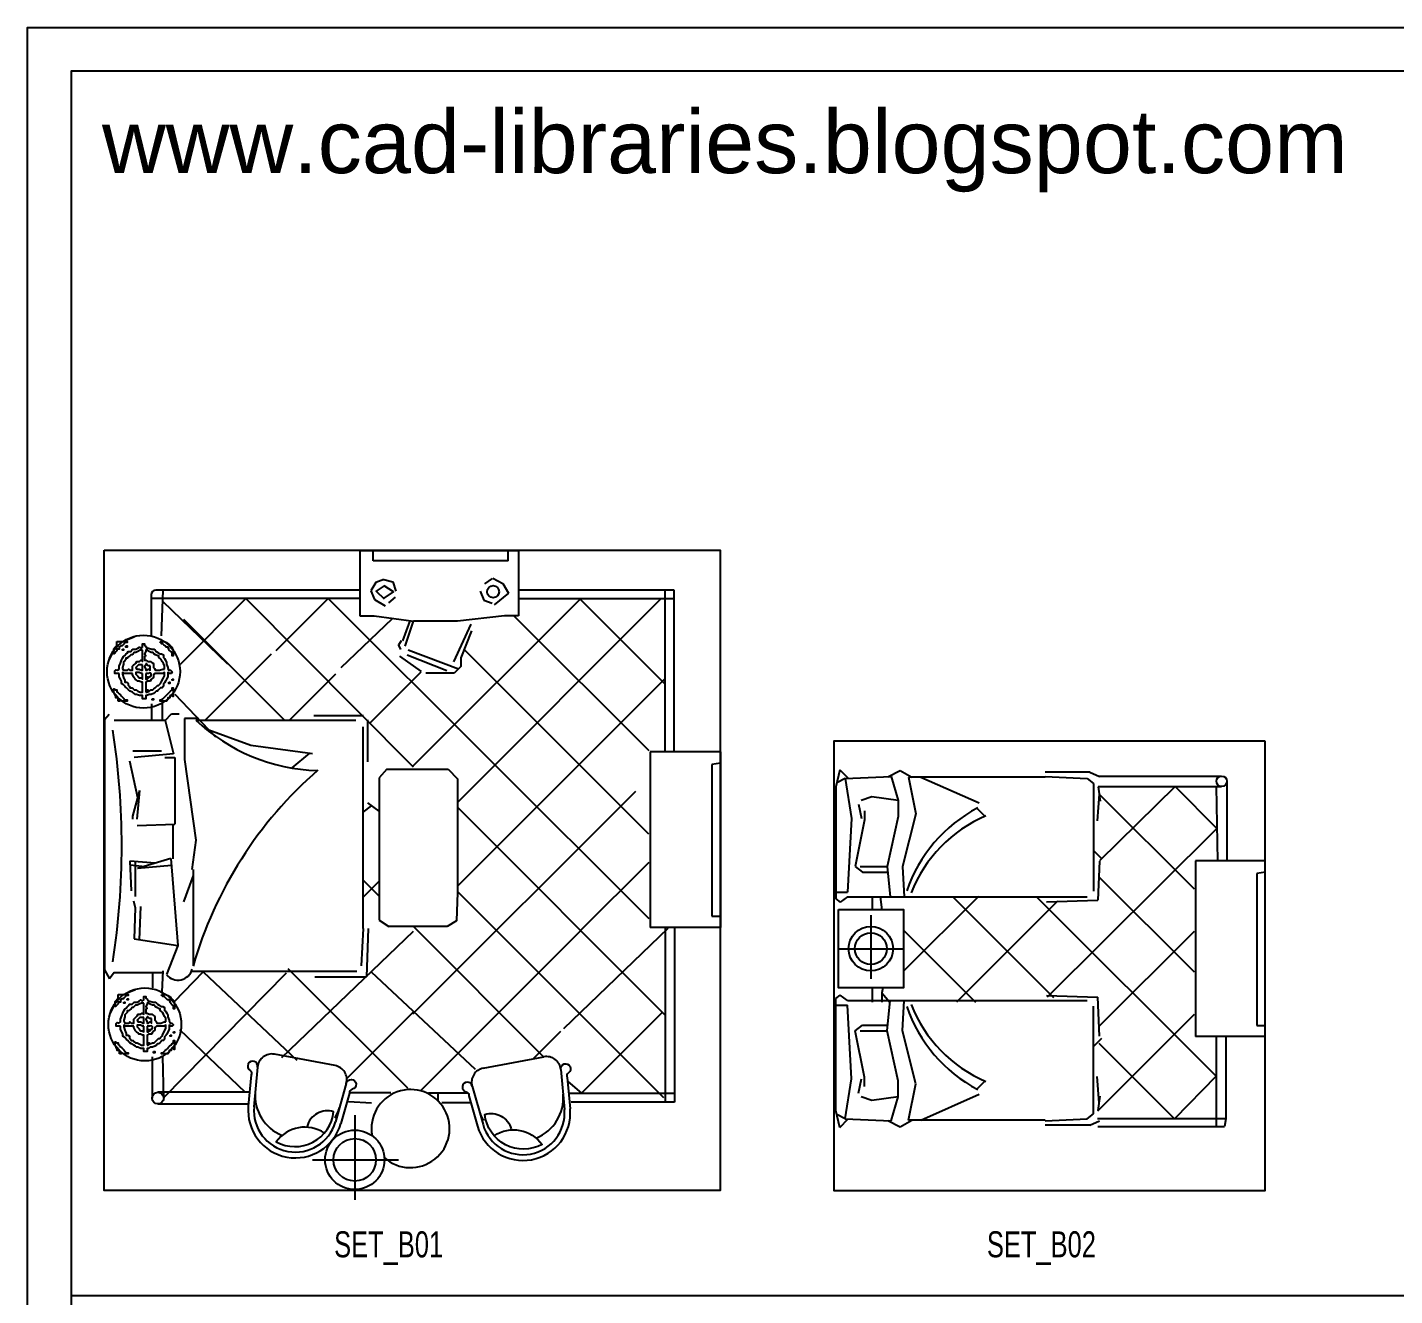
# Model space of a CAD drawing. Header units: inches. Extents: x 6.7 to 49.2, y 11 to 35.8.
# Drawn here: x 28.21 to 38.71, y 26.1 to 35.84 of the extents above; entities that cross this region are included whole.
import ezdxf
from ezdxf.enums import TextEntityAlignment as Align

# ---------------------------------------------------------------- set-up
doc = ezdxf.new("R2010")
doc.units = ezdxf.units.IN
doc.header["$MEASUREMENT"] = 0
for name, color, linetype in [('02', 2, 'Continuous'), ('4', 4, 'Continuous'), ('kadrbm', 4, 'Continuous')]:
    doc.layers.add(name, color=color, linetype=linetype)
doc.styles.add('bmmm', font='swissel.ttf')
doc.styles.get("Standard").update_dxf_attribs({"font": 'arial.ttf'})

# ---------------------------------------------------------------- blocks, each defined once
blk = doc.blocks.new('kadrbm')
at = {"layer": 'kadrbm', "color": 4}
blk.add_lwpolyline([(0, 0), (0, 24.797), (21, 24.797), (21, 0), (0, 0)], close=True, dxfattribs=at)
blk.add_lwpolyline([(20.663, 0.326), (20.663, 24.46), (0.337, 24.46), (0.337, 0.326), (20.663, 0.326)], dxfattribs=at)
at = {"layer": 'kadrbm', "color": 211, "true_color": 0xf674fb, "style": 'bmmm'}
blk.add_text('www.cad-libraries.blogspot.com', height=0.48513, dxfattribs=at).set_placement((0.573, 23.677))

msp = doc.modelspace()

# ---------------------------------------------------------------- linework, layer by layer
at = {"layer": '02'}
for p, q in [((30.762, 31.824), (31.982, 31.824)), ((30.762, 31.824), (30.762, 31.322)), ((30.864, 31.744), (30.864, 31.824)), ((31.902, 31.744), (31.902, 31.824)), ((31.982, 31.824), (31.982, 31.322)), ((31.902, 31.744), (30.864, 31.744)), ((31.778, 31.609), (31.719, 31.569)), ((31.785, 31.613), (31.86, 31.57)), ((30.762, 31.52), (29.196, 31.52)), ((29.25, 31.52), (29.237, 31.17)), ((30.886, 31.578), (30.848, 31.514)), ((30.848, 31.514), (30.876, 31.449)), ((30.946, 31.603), (30.886, 31.578)), ((30.946, 31.603), (31.017, 31.583)), ((31.017, 31.583), (31.04, 31.512)), ((31.687, 31.512), (31.716, 31.444)), ((31.86, 31.57), (31.905, 31.496)), ((31.982, 31.523), (33.175, 31.523)), ((33.105, 31.523), (33.105, 30.287)), ((33.175, 31.523), (33.175, 30.287)), ((29.161, 31.484), (29.161, 31.172)), ((30.762, 31.455), (29.161, 31.455)), ((29.247, 31.435), (29.746, 30.954)), ((29.888, 31.455), (29.382, 30.949)), ((29.888, 31.455), (31.173, 30.163)), ((30.519, 31.455), (30.119, 31.054)), ((30.519, 31.455), (32.982, 28.999)), ((30.876, 31.449), (30.957, 31.4)), ((31.033, 31.465), (30.983, 31.423)), ((32.459, 31.456), (31.173, 30.17)), ((33.078, 31.456), (31.512, 29.89)), ((31.716, 31.444), (31.778, 31.419)), ((31.905, 31.496), (31.795, 31.408)), ((31.982, 31.456), (33.175, 31.456)), ((33.105, 30.801), (32.45, 31.456)), ((29.409, 31.296), (30.188, 30.518)), ((31.011, 31.3), (30.618, 30.924)), ((30.762, 31.322), (30.874, 31.322)), ((30.874, 31.322), (31.176, 31.281)), ((31.875, 31.322), (31.514, 31.281)), ((31.982, 31.322), (31.875, 31.322)), ((31.944, 31.326), (32.982, 30.289)), ((31.147, 31.284), (31.09, 31.131)), ((31.111, 31.089), (31.176, 31.281)), ((31.514, 31.281), (31.176, 31.281)), ((31.616, 31.258), (31.481, 30.97)), ((31.621, 31.207), (31.539, 31.001)), ((29.03, 31.16), (28.954, 31.128)), ((28.872, 31.053), (28.831, 30.972)), ((29.572, 30.518), (30.085, 31.031)), ((31.067, 31.014), (31.235, 30.896)), ((31.127, 31.024), (31.431, 30.904)), ((31.135, 31.061), (31.521, 30.916)), ((31.539, 31.001), (31.539, 30.934)), ((32.982, 29.645), (31.564, 31.063)), ((30.22, 30.518), (30.578, 30.876)), ((30.84, 30.498), (31.235, 30.892)), ((31.487, 30.882), (31.27, 30.882)), ((31.539, 30.934), (31.487, 30.882)), ((31.512, 29.246), (33.105, 30.839)), ((29.245, 30.664), (29.245, 30.516)), ((29.341, 30.722), (29.655, 30.392)), ((28.839, 30.565), (28.802, 30.524)), ((29.164, 30.646), (29.164, 30.516)), ((29.267, 30.519), (29.316, 30.569)), ((29.316, 30.569), (29.376, 30.569)), ((28.802, 30.524), (28.802, 28.604)), ((29.267, 30.519), (28.876, 30.519)), ((29.267, 30.519), (29.331, 30.263)), ((29.525, 30.534), (29.416, 30.534)), ((29.416, 30.534), (29.416, 30.22)), ((29.503, 30.521), (30.731, 30.521)), ((29.576, 30.457), (29.925, 30.329)), ((30.79, 30.554), (30.409, 30.554)), ((30.789, 28.921), (30.789, 30.471)), ((30.821, 30.523), (30.821, 30.2)), ((29.241, 30.283), (29.02, 30.283)), ((29.331, 30.263), (29.029, 30.235)), ((29.925, 30.329), (30.4, 30.266)), ((30.377, 30.269), (30.24, 30.154)), ((33.532, 30.279), (32.992, 30.279)), ((32.992, 30.279), (32.992, 28.929)), ((33.532, 30.279), (33.532, 28.929)), ((28.993, 30.209), (29.056, 29.927)), ((29.266, 30.234), (29.343, 30.234)), ((29.343, 30.234), (29.343, 29.722)), ((29.416, 30.22), (29.503, 29.6)), ((30.969, 30.144), (30.911, 30.079)), ((30.969, 30.144), (31.44, 30.144)), ((31.44, 30.144), (31.514, 30.07)), ((33.532, 30.192), (33.465, 30.181)), ((33.465, 30.181), (33.465, 29.015)), ((34.448, 30.139), (34.418, 30.009)), ((34.448, 30.139), (34.512, 30.075)), ((30.911, 30.079), (30.911, 28.984)), ((31.514, 30.07), (31.514, 29.197)), ((34.489, 30.074), (34.425, 30.041)), ((34.489, 30.074), (34.843, 30.088)), ((34.489, 30.074), (34.538, 29.765)), ((34.818, 30.087), (34.913, 30.134)), ((34.843, 30.088), (34.898, 29.905)), ((34.913, 30.134), (35.003, 30.083)), ((34.977, 30.083), (35.033, 29.803)), ((36.027, 30.083), (34.977, 30.083)), ((35.07, 30.083), (35.519, 29.885)), ((36.37, 30.121), (36.027, 30.121)), ((36.027, 30.088), (36.348, 30.072)), ((36.348, 30.072), (36.398, 30.035)), ((36.37, 30.121), (36.444, 30.089)), ((36.398, 30.035), (36.398, 29.207)), ((36.443, 30.092), (37.381, 30.092)), ((37.421, 30.052), (37.421, 29.438)), ((29.072, 29.981), (29.016, 29.785)), ((29.072, 29.981), (29.051, 29.76)), ((31.171, 28.266), (32.883, 29.977)), ((34.418, 30.009), (34.418, 29.148)), ((34.695, 29.932), (34.613, 29.905)), ((34.898, 29.905), (34.695, 29.932)), ((36.441, 29.952), (36.426, 29.749)), ((36.432, 30.011), (37.38, 30.011)), ((36.433, 30.009), (36.449, 29.899)), ((36.44, 29.954), (37.169, 29.226)), ((37.023, 30.011), (36.443, 29.44)), ((37.023, 30.011), (37.345, 29.69)), ((37.339, 30.011), (37.349, 29.438)), ((30.85, 29.864), (30.787, 29.814)), ((30.822, 29.886), (30.908, 29.821)), ((33.108, 28.256), (31.512, 29.852)), ((34.593, 29.876), (34.615, 29.766)), ((34.638, 29.825), (34.638, 29.755)), ((34.898, 29.905), (34.898, 29.782)), ((35.502, 29.846), (35.563, 29.784)), ((29.016, 29.785), (29.016, 29.76)), ((29.054, 29.713), (29.343, 29.722)), ((29.328, 29.722), (29.328, 29.455)), ((34.538, 29.765), (34.509, 29.199)), ((34.638, 29.755), (34.567, 29.398)), ((34.898, 29.782), (34.813, 29.397)), ((35.033, 29.803), (34.93, 29.396)), ((37.345, 29.69), (36.041, 28.394)), ((29.503, 29.6), (29.472, 29.374)), ((36.398, 29.519), (36.462, 29.455)), ((28.997, 29.438), (29.006, 29.21)), ((29.192, 29.423), (28.997, 29.438)), ((28.998, 29.41), (29.111, 29.398)), ((29.038, 29.435), (29.038, 29.167)), ((29.311, 29.459), (29.056, 29.381)), ((29.316, 29.404), (29.056, 29.381)), ((29.311, 29.459), (29.366, 28.791)), ((32.982, 29.429), (32.46, 28.907)), ((36.444, 29.437), (36.431, 29.138)), ((37.719, 29.441), (37.179, 29.441)), ((37.179, 29.441), (37.179, 28.091)), ((29.483, 29.328), (29.409, 29.125)), ((29.483, 29.374), (29.483, 28.634)), ((34.567, 29.398), (34.622, 29.354)), ((34.604, 29.397), (34.813, 29.397)), ((34.622, 29.354), (34.817, 29.354)), ((34.813, 29.397), (34.836, 29.165)), ((34.93, 29.396), (34.943, 29.165)), ((36.437, 29.318), (37.169, 28.587)), ((37.719, 29.354), (37.651, 29.343)), ((37.651, 29.343), (37.651, 28.177)), ((30.787, 29.294), (30.908, 29.173)), ((30.908, 29.282), (30.787, 29.16)), ((31.514, 29.197), (31.504, 28.981)), ((31.512, 29.205), (33.094, 27.623)), ((34.418, 29.199), (34.509, 29.199)), ((29.024, 29.133), (29.038, 29.079)), ((29.078, 29.091), (29.068, 28.835)), ((34.418, 29.148), (34.452, 29.122)), ((34.509, 29.165), (34.452, 29.122)), ((34.509, 29.165), (36.348, 29.165)), ((34.696, 29.168), (34.696, 29.064)), ((34.759, 29.168), (34.772, 29.061)), ((35.514, 29.168), (34.939, 28.592)), ((35.314, 29.168), (36.09, 28.392)), ((36.121, 29.132), (35.345, 28.356)), ((35.957, 29.168), (37.338, 27.787)), ((36.035, 29.127), (36.431, 29.138)), ((29.038, 29.079), (29.029, 28.841)), ((30.911, 28.984), (30.986, 28.937)), ((31.504, 28.981), (31.433, 28.937)), ((33.465, 29.015), (33.532, 29.015)), ((34.687, 29.023), (34.687, 28.535)), ((30.165, 27.93), (31.174, 28.901)), ((30.789, 28.921), (30.774, 28.634)), ((30.826, 28.922), (30.815, 28.55)), ((31.433, 28.937), (30.986, 28.937)), ((31.174, 28.936), (32.174, 27.936)), ((32.458, 28.903), (31.227, 27.672)), ((32.329, 28.154), (33.13, 28.924)), ((33.532, 28.929), (32.992, 28.929)), ((33.108, 28.927), (33.108, 27.587)), ((33.179, 28.927), (33.179, 27.587)), ((34.939, 28.909), (35.492, 28.356)), ((37.169, 28.897), (36.439, 28.167)), ((29.029, 28.841), (29.366, 28.791)), ((29.366, 28.791), (29.278, 28.567)), ((34.444, 28.766), (34.939, 28.766)), ((28.802, 28.604), (28.841, 28.535)), ((28.877, 28.583), (28.841, 28.535)), ((28.877, 28.583), (29.252, 28.583)), ((29.17, 28.579), (29.17, 28.464)), ((29.251, 28.596), (29.242, 28.434)), ((29.256, 27.62), (30.2, 28.581)), ((29.556, 28.586), (29.337, 28.357)), ((30.739, 28.59), (29.469, 28.59)), ((30.281, 27.907), (29.563, 28.586)), ((30.211, 28.614), (31.129, 27.696)), ((30.85, 28.588), (31.648, 27.84)), ((30.417, 28.55), (30.815, 28.55)), ((34.696, 28.465), (34.696, 28.356)), ((34.78, 28.465), (34.772, 28.427)), ((29.04, 28.45), (28.964, 28.418)), ((34.418, 28.384), (34.452, 28.41)), ((34.418, 27.524), (34.418, 28.384)), ((34.509, 28.367), (34.452, 28.41)), ((34.509, 28.367), (36.348, 28.367)), ((34.772, 28.427), (34.772, 28.356)), ((34.772, 28.427), (34.834, 28.356)), ((34.813, 28.135), (34.836, 28.367)), ((34.93, 28.136), (34.943, 28.367)), ((36.035, 28.405), (36.431, 28.394)), ((36.444, 28.095), (36.431, 28.394)), ((28.882, 28.343), (28.841, 28.262)), ((31.172, 28.278), (30.659, 27.764)), ((33.086, 28.277), (32.465, 27.657)), ((34.418, 28.333), (34.509, 28.333)), ((34.538, 27.767), (34.509, 28.333)), ((36.398, 27.497), (36.398, 28.325)), ((37.169, 28.26), (36.427, 27.518)), ((29.378, 28.144), (29.883, 27.663)), ((34.567, 28.134), (34.622, 28.178)), ((34.622, 28.178), (34.817, 28.178)), ((37.651, 28.177), (37.719, 28.177)), ((32.303, 28.131), (32.094, 27.921)), ((34.638, 27.778), (34.567, 28.134)), ((34.604, 28.135), (34.813, 28.135)), ((34.898, 27.751), (34.813, 28.135)), ((35.033, 27.729), (34.93, 28.136)), ((36.398, 28.014), (36.462, 28.078)), ((36.439, 28.04), (37.02, 27.459)), ((37.719, 28.091), (37.179, 28.091)), ((37.338, 28.084), (37.338, 27.399)), ((37.413, 28.084), (37.413, 27.459)), ((29.167, 27.934), (29.167, 27.618)), ((29.247, 27.938), (29.256, 27.62)), ((30.573, 27.868), (30.108, 27.955)), ((31.711, 27.848), (32.177, 27.935)), ((29.978, 27.857), (29.95, 27.551)), ((32.306, 27.837), (32.334, 27.531)), ((29.928, 27.796), (29.906, 27.555)), ((30.659, 27.73), (30.575, 27.435)), ((32.356, 27.776), (32.378, 27.535)), ((32.359, 27.745), (32.465, 27.657)), ((34.489, 27.459), (34.538, 27.767)), ((34.593, 27.656), (34.615, 27.766)), ((34.638, 27.707), (34.638, 27.778)), ((34.898, 27.628), (34.898, 27.751)), ((34.977, 27.449), (35.033, 27.729)), ((35.502, 27.686), (35.563, 27.748)), ((36.441, 27.581), (36.426, 27.783)), ((37.338, 27.787), (37.02, 27.459)), ((29.92, 27.663), (29.212, 27.663)), ((30.683, 27.655), (30.617, 27.423)), ((30.692, 27.661), (31.001, 27.661)), ((31.596, 27.656), (31.29, 27.656)), ((31.363, 27.656), (31.363, 27.597)), ((31.601, 27.635), (31.667, 27.403)), ((31.626, 27.71), (31.71, 27.415)), ((32.374, 27.657), (33.179, 27.657)), ((34.695, 27.6), (34.613, 27.627)), ((34.898, 27.628), (34.695, 27.6)), ((34.843, 27.444), (34.898, 27.628)), ((35.07, 27.449), (35.519, 27.648)), ((36.433, 27.524), (36.449, 27.633)), ((29.212, 27.574), (29.9, 27.574)), ((30.677, 27.591), (30.853, 27.582)), ((31.614, 27.582), (31.392, 27.582)), ((33.179, 27.587), (32.386, 27.587)), ((34.448, 27.393), (34.418, 27.524)), ((30.724, 27.487), (30.724, 26.836)), ((34.489, 27.459), (34.425, 27.491)), ((34.448, 27.393), (34.512, 27.458)), ((34.489, 27.459), (34.843, 27.444)), ((34.818, 27.445), (34.913, 27.398)), ((34.913, 27.398), (35.003, 27.449)), ((36.027, 27.449), (34.977, 27.449)), ((36.027, 27.444), (36.348, 27.46)), ((36.37, 27.411), (36.027, 27.411)), ((36.348, 27.46), (36.398, 27.497)), ((36.37, 27.411), (36.444, 27.443)), ((37.413, 27.459), (36.427, 27.459)), ((37.413, 27.459), (37.403, 27.399)), ((36.429, 27.399), (37.403, 27.399)), ((30.4, 27.144), (31.06, 27.144))]:
    msp.add_line(p, q, dxfattribs=at)
for points in [[(28.799, 31.827), (33.529, 31.827), (33.529, 26.909), (28.799, 26.909)], [(37.716, 30.36), (34.403, 30.36), (34.403, 26.909), (37.716, 26.909)], [(34.439, 29.066), (34.939, 29.066), (34.939, 28.466), (34.439, 28.466)]]:
    msp.add_lwpolyline(points, close=True, dxfattribs=at)
for points in [[(30.95, 31.459), (31.021, 31.507), (30.95, 31.553), (30.889, 31.512), (30.949, 31.453)], [(28.898, 31.125), (28.975, 31.125), (28.975, 31.117), (28.962, 31.117), (28.954, 31.108), (28.945, 31.1), (28.937, 31.091), (28.928, 31.091), (28.915, 31.083), (28.915, 31.066), (28.898, 31.066), (28.898, 31.053), (28.89, 31.045), (28.882, 31.036), (28.873, 31.032), (28.873, 31.07), (28.882, 31.079), (28.89, 31.087), (28.898, 31.096), (28.898, 31.125)], [(28.915, 30.88), (28.882, 30.88), (28.882, 30.901), (28.89, 30.909), (28.903, 30.905), (28.915, 30.914), (28.915, 30.935), (28.924, 30.96), (28.932, 30.981), (28.941, 30.998), (28.949, 31.011), (28.958, 31.019), (28.966, 31.028), (28.975, 31.036), (28.983, 31.049), (29.004, 31.049), (29.013, 31.058), (29.021, 31.066), (29.042, 31.066), (29.059, 31.074), (29.072, 31.083), (29.081, 31.074), (29.093, 31.083), (29.093, 31.108), (29.11, 31.108), (29.11, 31.096), (29.119, 31.087), (29.127, 31.074), (29.14, 31.074), (29.165, 31.066), (29.182, 31.066), (29.191, 31.058), (29.199, 31.049), (29.212, 31.041), (29.229, 31.032), (29.241, 31.032), (29.254, 31.024), (29.254, 31.002), (29.263, 30.994), (29.271, 30.981), (29.279, 30.964), (29.279, 30.952), (29.288, 30.926), (29.288, 30.918), (29.296, 30.905), (29.309, 30.905), (29.322, 30.892), (29.313, 30.88), (29.301, 30.88), (29.288, 30.888), (29.288, 30.854), (29.279, 30.837), (29.271, 30.82), (29.263, 30.808), (29.254, 30.799), (29.254, 30.782), (29.246, 30.77), (29.233, 30.77), (29.224, 30.761), (29.216, 30.753), (29.208, 30.744), (29.199, 30.744), (29.191, 30.736), (29.178, 30.727), (29.161, 30.719), (29.144, 30.719), (29.127, 30.71), (29.119, 30.71), (29.119, 30.685), (29.093, 30.685), (29.093, 30.71), (29.072, 30.71), (29.047, 30.719), (29.038, 30.719), (29.03, 30.727), (29.017, 30.736), (29, 30.744), (28.987, 30.753), (28.979, 30.761), (28.97, 30.77), (28.962, 30.778), (28.954, 30.787), (28.945, 30.795), (28.932, 30.804), (28.932, 30.82), (28.924, 30.837), (28.915, 30.854), (28.915, 30.88)], [(28.966, 31.091), (28.975, 31.091), (28.975, 31.083), (28.966, 31.083), (28.966, 31.091)], [(29.229, 31.125), (29.263, 31.125), (29.279, 31.117), (29.292, 31.108), (29.301, 31.1), (29.309, 31.091), (29.318, 31.083), (29.322, 31.074), (29.33, 31.058), (29.33, 31.015), (29.322, 31.015), (29.322, 31.036), (29.313, 31.045), (29.296, 31.062), (29.296, 31.07), (29.288, 31.083), (29.275, 31.083), (29.267, 31.091), (29.258, 31.1), (29.25, 31.108), (29.241, 31.108), (29.233, 31.117), (29.229, 31.125)], [(31.08, 31.13), (31.059, 31.097), (31.075, 31.065)], [(28.941, 31.066), (28.949, 31.066), (28.949, 31.058), (28.941, 31.058), (28.941, 31.066)], [(29.093, 31.058), (29.076, 31.058), (29.059, 31.049), (29.042, 31.041), (29.03, 31.041), (29.021, 31.032), (29.013, 31.024), (29.004, 31.024), (28.996, 31.015), (28.987, 31.007), (28.979, 30.998), (28.966, 30.998), (28.966, 30.986), (28.958, 30.977), (28.949, 30.969), (28.949, 30.952), (28.941, 30.926), (28.941, 30.918), (28.949, 30.905), (28.979, 30.905), (28.987, 30.914), (28.996, 30.905), (29.017, 30.905), (29.017, 30.935), (29.025, 30.943), (29.034, 30.952), (29.042, 30.96), (29.051, 30.973), (29.072, 30.973), (29.081, 30.981), (29.093, 30.973), (29.093, 31.058)], [(29.263, 30.914), (29.263, 30.939), (29.254, 30.956), (29.246, 30.973), (29.237, 30.986), (29.229, 30.994), (29.22, 31.002), (29.22, 31.015), (29.212, 31.015), (29.195, 31.024), (29.182, 31.032), (29.174, 31.041), (29.161, 31.041), (29.144, 31.049), (29.127, 31.058), (29.119, 31.058), (29.119, 31.049), (29.11, 31.032), (29.119, 31.019), (29.11, 31.011), (29.11, 30.981), (29.119, 30.981), (29.136, 30.973), (29.157, 30.973), (29.165, 30.964), (29.178, 30.956), (29.178, 30.926), (29.186, 30.918), (29.195, 30.905), (29.224, 30.905), (29.25, 30.914), (29.263, 30.914)], [(29.017, 30.88), (28.954, 30.88), (28.941, 30.888), (28.941, 30.875), (28.949, 30.85), (28.958, 30.825), (28.958, 30.812), (28.97, 30.812), (28.983, 30.804), (28.983, 30.791), (28.992, 30.782), (29, 30.77), (29.013, 30.77), (29.021, 30.761), (29.03, 30.753), (29.042, 30.753), (29.059, 30.744), (29.076, 30.736), (29.093, 30.736), (29.093, 30.812), (29.085, 30.812), (29.068, 30.82), (29.055, 30.82), (29.047, 30.829), (29.038, 30.837), (29.03, 30.846), (29.025, 30.854), (29.017, 30.871), (29.017, 30.88)], [(29.093, 30.947), (29.064, 30.947), (29.055, 30.939), (29.042, 30.926), (29.051, 30.914), (29.068, 30.914), (29.085, 30.905), (29.093, 30.905), (29.093, 30.947)], [(29.093, 30.88), (29.085, 30.88), (29.068, 30.888), (29.042, 30.888), (29.042, 30.875), (29.051, 30.867), (29.059, 30.859), (29.068, 30.846), (29.081, 30.846), (29.093, 30.837), (29.093, 30.88)], [(29.152, 30.939), (29.14, 30.939), (29.131, 30.947), (29.123, 30.956), (29.119, 30.947), (29.11, 30.931), (29.119, 30.914), (29.119, 30.905), (29.131, 30.905), (29.14, 30.914), (29.152, 30.905), (29.152, 30.939)], [(29.119, 30.736), (29.127, 30.736), (29.144, 30.744), (29.161, 30.753), (29.174, 30.753), (29.182, 30.761), (29.191, 30.77), (29.199, 30.778), (29.208, 30.787), (29.216, 30.787), (29.224, 30.795), (29.233, 30.804), (29.237, 30.812), (29.254, 30.846), (29.263, 30.863), (29.263, 30.888), (29.25, 30.88), (29.191, 30.88), (29.178, 30.871), (29.178, 30.85), (29.169, 30.842), (29.161, 30.833), (29.152, 30.82), (29.131, 30.82), (29.119, 30.812), (29.119, 30.736)], [(29.119, 30.88), (29.119, 30.837), (29.131, 30.837), (29.14, 30.846), (29.148, 30.854), (29.161, 30.863), (29.161, 30.875), (29.152, 30.884), (29.14, 30.88), (29.119, 30.88)], [(29.127, 30.854), (29.136, 30.854), (29.136, 30.846), (29.127, 30.846), (29.127, 30.854)], [(29.305, 30.71), (29.305, 30.693), (29.288, 30.693), (29.288, 30.681), (29.279, 30.668), (29.229, 30.668), (29.229, 30.677), (29.241, 30.677), (29.25, 30.685), (29.258, 30.693), (29.267, 30.702), (29.275, 30.71), (29.284, 30.719), (29.292, 30.727), (29.301, 30.736), (29.309, 30.744), (29.322, 30.753), (29.322, 30.77), (29.33, 30.77), (29.33, 30.702), (29.318, 30.71), (29.305, 30.71)], [(29.296, 30.812), (29.305, 30.812), (29.305, 30.804), (29.296, 30.804), (29.296, 30.812)], [(29.322, 30.837), (29.33, 30.837), (29.33, 30.829), (29.322, 30.829), (29.322, 30.837)], [(28.907, 30.668), (28.907, 30.693), (28.89, 30.693), (28.89, 30.702), (28.882, 30.719), (28.873, 30.736), (28.873, 30.761), (28.886, 30.753), (28.898, 30.753), (28.898, 30.74), (28.907, 30.732), (28.915, 30.723), (28.924, 30.715), (28.932, 30.706), (28.941, 30.698), (28.949, 30.689), (28.958, 30.677), (28.975, 30.677), (28.975, 30.668), (28.937, 30.668), (28.928, 30.677), (28.92, 30.668), (28.907, 30.668)], [(29.127, 30.753), (29.136, 30.753), (29.136, 30.744), (29.127, 30.744), (29.127, 30.753)], [(29.169, 30.685), (29.178, 30.685), (29.178, 30.677), (29.169, 30.677), (29.169, 30.685)], [(28.908, 28.415), (28.985, 28.415), (28.985, 28.407), (28.972, 28.407), (28.964, 28.398), (28.955, 28.39), (28.947, 28.381), (28.938, 28.381), (28.925, 28.373), (28.925, 28.356), (28.908, 28.356), (28.908, 28.343), (28.9, 28.335), (28.892, 28.326), (28.883, 28.322), (28.883, 28.36), (28.892, 28.369), (28.9, 28.377), (28.908, 28.386), (28.908, 28.415)], [(28.925, 28.17), (28.892, 28.17), (28.892, 28.191), (28.9, 28.199), (28.913, 28.195), (28.925, 28.204), (28.925, 28.225), (28.934, 28.25), (28.942, 28.271), (28.951, 28.288), (28.959, 28.301), (28.968, 28.309), (28.976, 28.318), (28.985, 28.326), (28.993, 28.339), (29.014, 28.339), (29.023, 28.348), (29.031, 28.356), (29.052, 28.356), (29.069, 28.364), (29.082, 28.373), (29.091, 28.364), (29.103, 28.373), (29.103, 28.398), (29.12, 28.398), (29.12, 28.386), (29.129, 28.377), (29.137, 28.364), (29.15, 28.364), (29.175, 28.356), (29.192, 28.356), (29.201, 28.348), (29.209, 28.339), (29.222, 28.331), (29.239, 28.322), (29.251, 28.322), (29.264, 28.314), (29.264, 28.292), (29.273, 28.284), (29.281, 28.271), (29.289, 28.254), (29.289, 28.242), (29.298, 28.216), (29.298, 28.208), (29.306, 28.195), (29.319, 28.195), (29.332, 28.182), (29.323, 28.17), (29.311, 28.17), (29.298, 28.178), (29.298, 28.144), (29.289, 28.127), (29.281, 28.11), (29.273, 28.098), (29.264, 28.089), (29.264, 28.072), (29.256, 28.06), (29.243, 28.06), (29.234, 28.051), (29.226, 28.043), (29.218, 28.034), (29.209, 28.034), (29.201, 28.026), (29.188, 28.017), (29.171, 28.009), (29.154, 28.009), (29.137, 28), (29.129, 28), (29.129, 27.975), (29.103, 27.975), (29.103, 28), (29.082, 28), (29.057, 28.009), (29.048, 28.009), (29.04, 28.017), (29.027, 28.026), (29.01, 28.034), (28.997, 28.043), (28.989, 28.051), (28.98, 28.06), (28.972, 28.068), (28.955, 28.085), (28.942, 28.094), (28.942, 28.11), (28.934, 28.127), (28.925, 28.144), (28.925, 28.17)], [(28.951, 28.356), (28.959, 28.356), (28.959, 28.348), (28.951, 28.348), (28.951, 28.356)], [(28.976, 28.381), (28.985, 28.381), (28.985, 28.373), (28.976, 28.373), (28.976, 28.381)], [(29.239, 28.415), (29.273, 28.415), (29.289, 28.407), (29.302, 28.398), (29.311, 28.39), (29.319, 28.381), (29.328, 28.373), (29.332, 28.364), (29.34, 28.348), (29.34, 28.305), (29.332, 28.305), (29.332, 28.326), (29.323, 28.335), (29.315, 28.343), (29.306, 28.352), (29.306, 28.36), (29.298, 28.373), (29.285, 28.373), (29.277, 28.381), (29.268, 28.39), (29.26, 28.398), (29.251, 28.398), (29.243, 28.407), (29.239, 28.415)], [(29.103, 28.348), (29.086, 28.348), (29.069, 28.339), (29.052, 28.331), (29.04, 28.331), (29.031, 28.322), (29.023, 28.314), (29.014, 28.314), (29.006, 28.305), (28.997, 28.297), (28.989, 28.288), (28.976, 28.288), (28.976, 28.276), (28.968, 28.267), (28.959, 28.259), (28.959, 28.242), (28.951, 28.216), (28.951, 28.208), (28.959, 28.195), (28.989, 28.195), (28.997, 28.204), (29.006, 28.195), (29.027, 28.195), (29.027, 28.225), (29.035, 28.233), (29.044, 28.242), (29.052, 28.25), (29.061, 28.263), (29.082, 28.263), (29.091, 28.271), (29.103, 28.263), (29.103, 28.348)], [(29.273, 28.204), (29.273, 28.229), (29.264, 28.246), (29.256, 28.263), (29.247, 28.276), (29.239, 28.284), (29.23, 28.292), (29.23, 28.305), (29.222, 28.305), (29.205, 28.314), (29.192, 28.322), (29.184, 28.331), (29.171, 28.331), (29.154, 28.339), (29.137, 28.348), (29.129, 28.348), (29.129, 28.339), (29.12, 28.322), (29.129, 28.309), (29.12, 28.301), (29.12, 28.271), (29.129, 28.271), (29.146, 28.263), (29.167, 28.263), (29.175, 28.254), (29.188, 28.246), (29.188, 28.216), (29.196, 28.208), (29.205, 28.195), (29.234, 28.195), (29.26, 28.204), (29.273, 28.204)], [(29.162, 28.229), (29.15, 28.229), (29.141, 28.237), (29.133, 28.246), (29.129, 28.237), (29.12, 28.221), (29.129, 28.204), (29.129, 28.195), (29.141, 28.195), (29.15, 28.204), (29.162, 28.195), (29.162, 28.229)], [(29.027, 28.17), (28.964, 28.17), (28.951, 28.178), (28.951, 28.165), (28.959, 28.14), (28.968, 28.115), (28.968, 28.102), (28.98, 28.102), (28.993, 28.094), (28.993, 28.081), (29.002, 28.072), (29.01, 28.06), (29.023, 28.06), (29.031, 28.051), (29.04, 28.043), (29.052, 28.043), (29.069, 28.034), (29.086, 28.026), (29.103, 28.026), (29.103, 28.102), (29.095, 28.102), (29.078, 28.11), (29.065, 28.11), (29.057, 28.119), (29.048, 28.127), (29.04, 28.136), (29.035, 28.144), (29.027, 28.161), (29.027, 28.17)], [(29.103, 28.237), (29.074, 28.237), (29.065, 28.229), (29.052, 28.216), (29.061, 28.204), (29.078, 28.204), (29.095, 28.195), (29.103, 28.195), (29.103, 28.237)], [(29.103, 28.17), (29.095, 28.17), (29.078, 28.178), (29.052, 28.178), (29.052, 28.165), (29.061, 28.157), (29.069, 28.149), (29.078, 28.136), (29.091, 28.136), (29.103, 28.127), (29.103, 28.17)], [(29.129, 28.026), (29.137, 28.026), (29.154, 28.034), (29.171, 28.043), (29.184, 28.043), (29.192, 28.051), (29.201, 28.06), (29.209, 28.068), (29.218, 28.077), (29.226, 28.077), (29.234, 28.085), (29.243, 28.094), (29.247, 28.102), (29.264, 28.136), (29.273, 28.153), (29.273, 28.178), (29.26, 28.17), (29.201, 28.17), (29.188, 28.161), (29.188, 28.14), (29.179, 28.132), (29.171, 28.123), (29.162, 28.11), (29.141, 28.11), (29.129, 28.102), (29.129, 28.026)], [(29.129, 28.17), (29.129, 28.127), (29.141, 28.127), (29.15, 28.136), (29.158, 28.144), (29.171, 28.153), (29.171, 28.165), (29.162, 28.174), (29.15, 28.17), (29.129, 28.17)], [(29.137, 28.144), (29.146, 28.144), (29.146, 28.136), (29.137, 28.136), (29.137, 28.144)], [(28.917, 27.958), (28.917, 27.983), (28.9, 27.983), (28.9, 27.992), (28.892, 28.009), (28.883, 28.026), (28.883, 28.051), (28.896, 28.043), (28.908, 28.043), (28.908, 28.03), (28.917, 28.022), (28.925, 28.013), (28.934, 28.005), (28.942, 27.996), (28.951, 27.988), (28.959, 27.979), (28.968, 27.967), (28.985, 27.967), (28.985, 27.958), (28.947, 27.958), (28.938, 27.967), (28.93, 27.958), (28.917, 27.958)], [(29.137, 28.043), (29.146, 28.043), (29.146, 28.034), (29.137, 28.034), (29.137, 28.043)], [(29.315, 28), (29.315, 27.983), (29.298, 27.983), (29.298, 27.971), (29.289, 27.958), (29.239, 27.958), (29.239, 27.967), (29.251, 27.967), (29.26, 27.975), (29.268, 27.983), (29.277, 27.992), (29.285, 28), (29.294, 28.009), (29.302, 28.017), (29.311, 28.026), (29.319, 28.034), (29.332, 28.043), (29.332, 28.06), (29.34, 28.06), (29.34, 27.992), (29.328, 28), (29.315, 28)], [(29.306, 28.102), (29.315, 28.102), (29.315, 28.094), (29.306, 28.094), (29.306, 28.102)], [(29.332, 28.127), (29.34, 28.127), (29.34, 28.119), (29.332, 28.119), (29.332, 28.127)], [(29.179, 27.975), (29.188, 27.975), (29.188, 27.967), (29.179, 27.967), (29.179, 27.975)]]:
    msp.add_lwpolyline(points, dxfattribs=at)
for points in [[(29.978, 27.857, 1.846634), (29.919, 27.832, -0.3823), (29.928, 27.796, -0.3823)], [(32.306, 27.837, -1.846634), (32.365, 27.812, 0.3823), (32.356, 27.776, 0.3823)], [(30.659, 27.73, -1.846634), (30.705, 27.686, 0.3823), (30.683, 27.655, 0.3823)], [(31.626, 27.71, 1.846634), (31.58, 27.666, -0.3823), (31.601, 27.635, -0.3823)], [(30.491, 27.349, 0.406369), (30.121, 27.282, 0.534799), (30.561, 27.513, 0.42371), (30.358, 27.401, 0.420016)], [(31.794, 27.329, -0.406369), (32.163, 27.262, -0.534799), (31.723, 27.493, -0.42371), (31.926, 27.381, -0.420016)]]:
    msp.add_lwpolyline(points, format="xyb", dxfattribs=at)
for centre, radius in [((31.786, 31.508), 0.0464), ((29.102, 30.894), 0.28), ((37.381, 30.052), 0.0403), ((34.687, 28.766), 0.171), ((34.687, 28.766), 0.122), ((29.112, 28.184), 0.28), ((29.212, 27.618), 0.0446), ((30.724, 27.144), 0.228), ((30.724, 27.144), 0.163)]:
    msp.add_circle(centre, radius, dxfattribs=at)
for centre, radius, start, end in [((29.196, 31.484), 0.0354, 90, 180), ((30.486, 31.574), 1.441, 227, 268), ((23.248, 29.555), 5.687, 351, 9), ((32.502, 27.767), 3.141, 131, 164), ((36.045, 28.837), 1.145, 118, 161), ((35.982, 28.816), 1.054, 113, 159), ((29.366, 28.64), 0.115, 220, 344), ((36.045, 28.695), 1.145, 199, 242), ((35.982, 28.716), 1.054, 201, 247), ((30.087, 27.847), 0.11, 79.4582, 174.8085), ((32.197, 27.827), 0.11, 5.1915, 100.5418), ((30.553, 27.76), 0.11, 344.1079, 79.4582), ((31.731, 27.74), 0.11, 100.5418, 195.8921), ((30.289, 27.638), 0.33, 174.8085, 248.2033), ((31.152, 27.384), 0.3, 227.9324, 190.5252), ((31.995, 27.618), 0.33, 291.7967, 5.1915), ((30.268, 27.522), 0.363, 174.8085, 344.1079), ((30.268, 27.522), 0.319, 174.8085, 344.1079), ((30.289, 27.638), 0.33, 328.4545, 344.1079), ((32.016, 27.502), 0.363, 195.8921, 5.1915), ((31.995, 27.618), 0.33, 195.8921, 211.5455), ((32.016, 27.502), 0.319, 195.8921, 5.1915)]:
    msp.add_arc(centre, radius, start, end, dxfattribs=at)
at = {"layer": '4'}
msp.add_line((28.547, 26.101), (48.873, 26.101), dxfattribs=at)

# ---------------------------------------------------------------- block references
at = {"layer": 'kadrbm'}
msp.add_blockref('kadrbm', (28.21, 11.046), dxfattribs=at)

# ---------------------------------------------------------------- texts
at = {"layer": '02', "width": 0.7}
for s, p in [('SET_B01', (30.984, 26.395)), ('SET_B02', (35.997, 26.395))]:
    msp.add_text(s, height=0.2, dxfattribs=at).set_placement(p, align=Align.CENTER)

doc.saveas('drawing.dxf')
